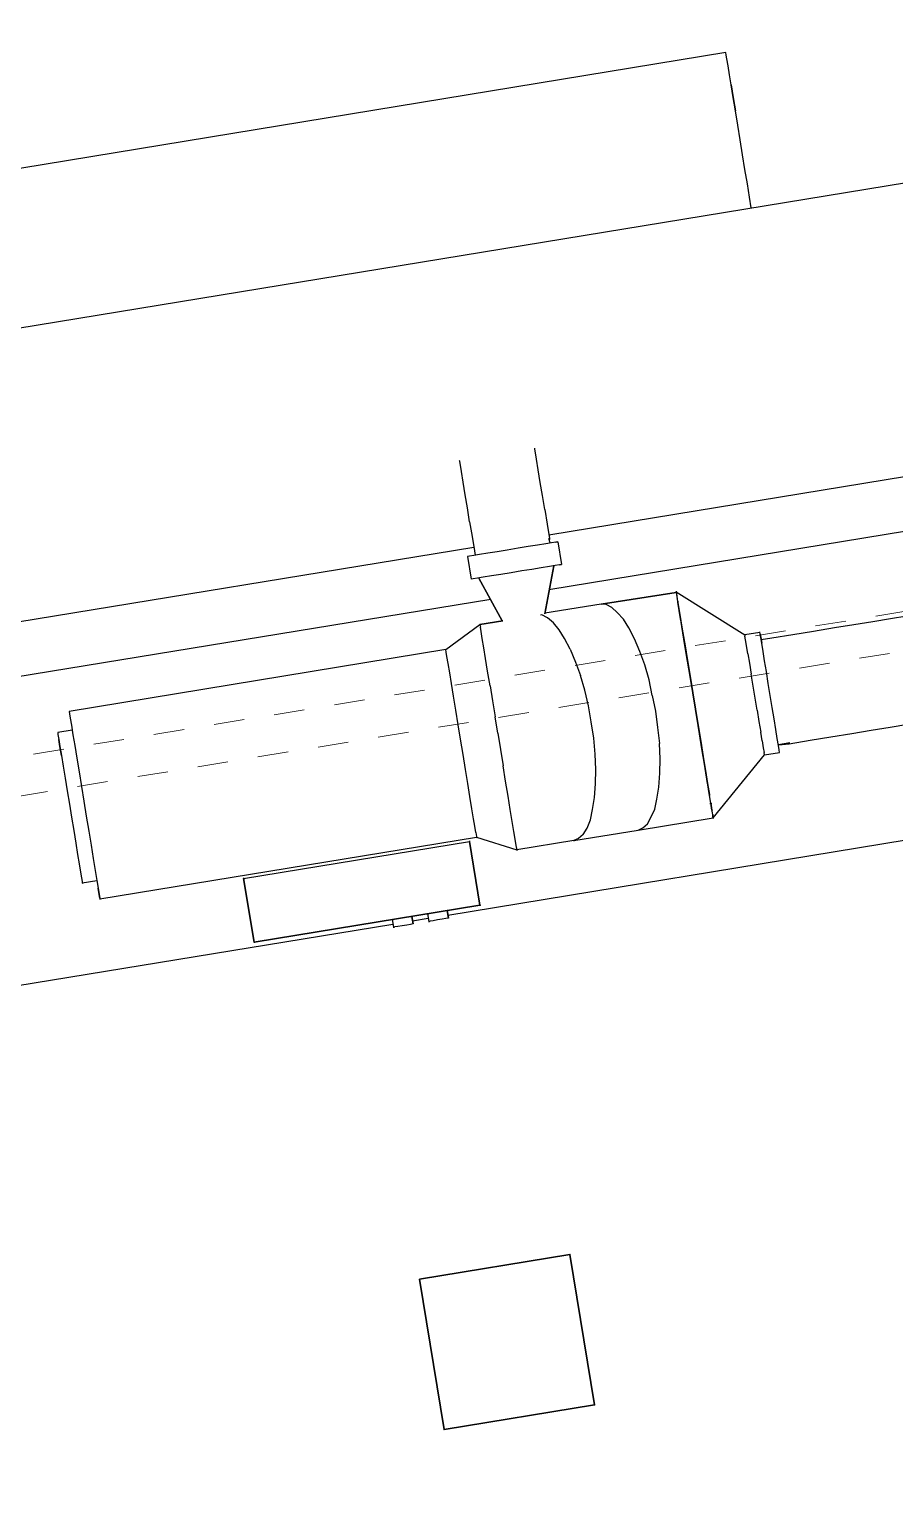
# Model space of a CAD drawing. Header units: metres. Extents: x 2 to 659295185, y -28 to 1124222152.
# Drawn here: x 655600.831 to 655603.671, y 1126526.544 to 1126531.322 of the extents above; entities that cross this region are included whole.
import ezdxf

# ---------------------------------------------------------------- set-up
doc = ezdxf.new("R2010")
doc.units = ezdxf.units.M
doc.header["$MEASUREMENT"] = 0
for name, pattern in [('CCSM_C1_CUERPO CK$0$DASHED', [0.75, 0.5, -0.25]), ('CCSM_C1_CUERPO CK$0$DASHED2', [0.375, 0.25, -0.125]), ('DASHDOT', [1, 0.5, -0.25, 0, -0.25])]:
    doc.linetypes.add(name, pattern=pattern)
doc.layers.get('0').update_dxf_attribs({"linetype": 'CONTINUOUS'})
doc.layers.add('CCSM_C1_CUERPO CK$0$A-EQUIPOS', color=9, linetype='CONTINUOUS')
doc.layers.add('CCSM_C1_CUERPO CK$0$A-PROYECCIONES SUP', color=5, linetype='CCSM_C1_CUERPO CK$0$DASHED')
for name, color, linetype, lineweight in [('CCSM_XREF ESTRUCTURA15$0$E-CA-COLUMNA', 2, 'CONTINUOUS', 35), ('CCSM_XREF ESTRUCTURA15$0$E-CC-COLUMNA', 2, 'CONTINUOUS', 35), ('LOCALES ASIGNADOS', 41, 'DASHDOT', 0)]:
    doc.layers.add(name, color=color, linetype=linetype, lineweight=lineweight)

# ---------------------------------------------------------------- blocks, each defined once
blk = doc.blocks.new('CCSM_C1_CUERPO CK$0$chiller')
for p, q in [((0.3105, 0.2518), (0.3105, 4.8491)), ((1.2611, 2.6921), (1.2611, 4.3392)), ((1.4394, 4.3392), (1.4394, 2.6627)), ((1.7143, 3.8084), (1.7143, 3.7538)), ((1.7143, 3.7538), (1.7143, 3.6951)), ((2.0647, 3.6951), (2.0647, 3.7538)), ((1.7143, 3.6951), (1.7143, 3.6321)), ((2.0647, 3.6321), (2.0647, 3.6951)), ((2.4382, 2.1633), (2.4382, 3.6867)), ((2.4382, 2.1633), (2.4382, 3.6867)), ((1.7143, 3.6321), (1.7143, 3.5671)), ((2.0647, 3.5671), (2.0647, 3.6321)), ((1.7143, 3.5671), (1.7143, 3.4978)), ((2.0647, 3.4978), (2.0647, 3.5671)), ((-0.1972, 3.5209), (-0.2056, 3.5209)), ((-0.2056, 3.5209), (-0.2056, 0.9883)), ((-0.1972, 3.5209), (-0.2056, 3.5209)), ((-0.1846, 3.5209), (-0.1972, 3.5209)), ((-0.1846, 3.5209), (-0.1972, 3.5209)), ((-0.1616, 3.5209), (-0.1846, 3.5209)), ((-0.1616, 3.5209), (-0.1846, 3.5209)), ((-0.1322, 3.5209), (-0.1616, 3.5209)), ((-0.1322, 3.5209), (-0.1616, 3.5209)), ((-0.0986, 3.5209), (-0.1322, 3.5209)), ((-0.0986, 3.5209), (-0.1322, 3.5209)), ((-0.0986, 3.5209), (-0.0567, 3.5209)), ((-0.0567, 3.5209), (-0.0986, 3.5209)), ((-0.0567, 3.5209), (-0.0126, 3.5209)), ((-0.0126, 3.5209), (-0.0567, 3.5209)), ((0.0357, 3.5209), (-0.0126, 3.5209)), ((0.0357, 3.5209), (-0.0126, 3.5209)), ((0.0839, 3.5209), (0.0357, 3.5209)), ((0.0839, 3.5209), (0.0357, 3.5209)), ((0.1343, 3.5209), (0.0839, 3.5209)), ((0.1343, 3.5209), (0.0839, 3.5209)), ((0.1825, 3.5209), (0.1343, 3.5209)), ((0.1825, 3.5209), (0.1343, 3.5209)), ((0.2308, 3.5209), (0.1825, 3.5209)), ((0.2308, 3.5209), (0.1825, 3.5209)), ((0.2749, 3.5209), (0.2308, 3.5209)), ((0.2749, 3.5209), (0.2308, 3.5209)), ((0.3105, 3.5209), (0.2749, 3.5209)), ((0.3105, 3.5209), (0.2749, 3.5209)), ((1.7143, 3.4978), (1.7143, 3.4286)), ((2.0647, 3.4286), (2.0647, 3.4978)), ((1.7143, 3.4286), (1.7143, 3.3593)), ((2.0647, 3.3593), (2.0647, 3.4286)), ((1.7143, 3.3593), (1.7143, 3.3237)), ((2.0626, 3.3614), (2.0626, 3.3237)), ((2.0626, 3.3237), (2.0626, 3.3614)), ((2.0626, 3.3237), (2.0647, 3.3593)), ((1.6891, 3.3237), (1.687, 3.3237)), ((1.6933, 3.3237), (1.6891, 3.3237)), ((1.6891, 3.3237), (1.6891, 3.2733)), ((1.6933, 3.3237), (1.6891, 3.3237)), ((1.6933, 3.3237), (1.7059, 3.3237)), ((1.7059, 3.3237), (1.6933, 3.3237)), ((1.7059, 3.3237), (1.7248, 3.3237)), ((1.7248, 3.3237), (1.7059, 3.3237)), ((1.7521, 3.3237), (1.7248, 3.3237)), ((1.7521, 3.3237), (1.7248, 3.3237)), ((1.7835, 3.3237), (1.7521, 3.3237)), ((1.7835, 3.3237), (1.7521, 3.3237)), ((1.8192, 3.3237), (1.7835, 3.3237)), ((1.8192, 3.3237), (1.7835, 3.3237)), ((1.8591, 3.3237), (1.8192, 3.3237)), ((1.8591, 3.3237), (1.8192, 3.3237)), ((1.8989, 3.3237), (1.8591, 3.3237)), ((1.8989, 3.3237), (1.8591, 3.3237)), ((1.9388, 3.3237), (1.8989, 3.3237)), ((1.9388, 3.3237), (1.8989, 3.3237)), ((1.9766, 3.3237), (1.9388, 3.3237)), ((1.9766, 3.3237), (1.9388, 3.3237)), ((2.0122, 3.3237), (1.9766, 3.3237)), ((2.0122, 3.3237), (1.9766, 3.3237)), ((2.0416, 3.3237), (2.0122, 3.3237)), ((2.0416, 3.3237), (2.0122, 3.3237)), ((2.0647, 3.3237), (2.0416, 3.3237)), ((2.0647, 3.3237), (2.0416, 3.3237)), ((2.0794, 3.3237), (2.0647, 3.3237)), ((2.0794, 3.3237), (2.0647, 3.3237)), ((2.0878, 3.3237), (2.0794, 3.3237)), ((2.0878, 3.3237), (2.0794, 3.3237)), ((2.0878, 3.2733), (2.0878, 3.3237)), ((2.0878, 3.2733), (2.0878, 3.3237)), ((1.5129, 3.074), (1.6891, 3.2733)), ((1.687, 3.2733), (1.6891, 3.2733)), ((1.6891, 3.2733), (1.6933, 3.2733)), ((1.7059, 3.2733), (1.6933, 3.2733)), ((1.7248, 3.2733), (1.7059, 3.2733)), ((1.7521, 3.2733), (1.7248, 3.2733)), ((1.7521, 3.2733), (1.7835, 3.2733)), ((1.7835, 3.2733), (1.8192, 3.2733)), ((1.8591, 3.2733), (1.8192, 3.2733)), ((1.8989, 3.2733), (1.8591, 3.2733)), ((1.9388, 3.2733), (1.8989, 3.2733)), ((1.9388, 3.2733), (1.9766, 3.2733)), ((1.9766, 3.2733), (2.0122, 3.2733)), ((2.0416, 3.2733), (2.0122, 3.2733)), ((2.0416, 3.2733), (2.0647, 3.2733)), ((2.0647, 3.2733), (2.0794, 3.2733)), ((2.0878, 3.2733), (2.0794, 3.2733)), ((2.264, 3.074), (2.0878, 3.2733)), ((2.264, 3.074), (2.0878, 3.2733)), ((1.5108, 3.074), (1.5129, 3.074)), ((1.515, 3.074), (1.5129, 2.8243)), ((1.5129, 2.8243), (1.515, 3.074)), ((1.5129, 3.074), (1.517, 3.074)), ((1.517, 3.074), (1.5129, 3.074)), ((1.517, 3.074), (1.5296, 3.074)), ((1.517, 3.074), (1.5296, 3.074)), ((1.5254, 3.074), (1.5233, 3.074)), ((1.5254, 3.074), (1.5233, 3.074)), ((1.5296, 3.074), (1.5359, 3.074)), ((1.5296, 3.074), (1.5359, 3.074)), ((1.538, 3.074), (1.5359, 3.074)), ((1.538, 3.074), (1.5359, 3.074)), ((1.5611, 3.074), (1.538, 3.074)), ((1.5611, 3.074), (1.538, 3.074)), ((1.5443, 3.074), (1.5485, 3.074)), ((1.5443, 3.074), (1.5485, 3.074)), ((1.5485, 3.074), (1.5758, 3.074)), ((1.5758, 3.074), (1.5485, 3.074)), ((1.5926, 3.074), (1.5611, 3.074)), ((1.5926, 3.074), (1.5611, 3.074)), ((1.5758, 3.074), (1.6094, 3.074)), ((1.6094, 3.074), (1.5758, 3.074)), ((1.6283, 3.074), (1.5926, 3.074)), ((1.6283, 3.074), (1.5926, 3.074)), ((1.6094, 3.074), (1.6492, 3.074)), ((1.6094, 3.074), (1.6492, 3.074)), ((1.6702, 3.074), (1.6283, 3.074)), ((1.6702, 3.074), (1.6283, 3.074)), ((1.6492, 3.074), (1.6933, 3.074)), ((1.6933, 3.074), (1.6492, 3.074)), ((1.7185, 3.074), (1.6702, 3.074)), ((1.7185, 3.074), (1.6702, 3.074)), ((1.6933, 3.074), (1.7416, 3.074)), ((1.7416, 3.074), (1.6933, 3.074)), ((1.7688, 3.074), (1.7185, 3.074)), ((1.7688, 3.074), (1.7185, 3.074)), ((1.7416, 3.074), (1.794, 3.074)), ((1.794, 3.074), (1.7416, 3.074)), ((1.8213, 3.074), (1.7688, 3.074)), ((1.8213, 3.074), (1.7688, 3.074)), ((1.794, 3.074), (1.8486, 3.074)), ((1.794, 3.074), (1.8486, 3.074)), ((1.8759, 3.074), (1.8213, 3.074)), ((1.8759, 3.074), (1.8213, 3.074)), ((1.8486, 3.074), (1.9031, 3.074)), ((1.9031, 3.074), (1.8486, 3.074)), ((1.9304, 3.074), (1.8759, 3.074)), ((1.9304, 3.074), (1.8759, 3.074)), ((1.9031, 3.074), (1.9577, 3.074)), ((1.9577, 3.074), (1.9031, 3.074)), ((1.9304, 3.074), (1.985, 3.074)), ((1.985, 3.074), (1.9304, 3.074)), ((1.9577, 3.074), (2.0101, 3.074)), ((1.9577, 3.074), (2.0101, 3.074)), ((1.985, 3.074), (2.0353, 3.074)), ((2.0353, 3.074), (1.985, 3.074)), ((2.0101, 3.074), (2.0605, 3.074)), ((2.0605, 3.074), (2.0101, 3.074)), ((2.0857, 3.074), (2.0353, 3.074)), ((2.0857, 3.074), (2.0353, 3.074)), ((2.0605, 3.074), (2.1067, 3.074)), ((2.1067, 3.074), (2.0605, 3.074)), ((2.1297, 3.074), (2.0857, 3.074)), ((2.1297, 3.074), (2.0857, 3.074)), ((2.1067, 3.074), (2.1507, 3.074)), ((2.1507, 3.074), (2.1067, 3.074)), ((2.1696, 3.074), (2.1297, 3.074)), ((2.1696, 3.074), (2.1297, 3.074)), ((2.1507, 3.074), (2.1864, 3.074)), ((2.1507, 3.074), (2.1864, 3.074)), ((2.2032, 3.074), (2.1696, 3.074)), ((2.2032, 3.074), (2.1696, 3.074)), ((2.1864, 3.074), (2.1906, 3.074)), ((2.1864, 3.074), (2.1906, 3.074)), ((2.2284, 3.074), (2.2032, 3.074)), ((2.2284, 3.074), (2.2032, 3.074)), ((2.2158, 3.0708), (2.2158, 3.0771)), ((2.2158, 3.074), (2.2389, 3.074)), ((2.2389, 3.074), (2.2158, 3.074)), ((2.2493, 3.074), (2.2284, 3.074)), ((2.2493, 3.074), (2.2284, 3.074)), ((2.2389, 3.074), (2.241, 3.074)), ((2.241, 3.074), (2.2389, 3.074)), ((2.2535, 3.074), (2.2493, 3.074)), ((2.2535, 3.074), (2.2493, 3.074)), ((2.2535, 3.074), (2.2556, 3.074)), ((2.2556, 3.074), (2.2535, 3.074)), ((2.2556, 3.074), (2.264, 3.074)), ((2.264, 3.074), (2.2556, 3.074)), ((2.2598, 3.0708), (2.2598, 3.0771)), ((2.2598, 3.0708), (2.2598, 3.0771)), ((2.264, 2.8243), (2.264, 3.074)), ((2.264, 3.074), (2.2661, 3.074)), ((1.6429, 2.9145), (1.6052, 2.9019)), ((1.687, 2.925), (1.6429, 2.9145)), ((1.7332, 2.9334), (1.687, 2.925)), ((1.7835, 2.9397), (1.7332, 2.9334)), ((1.836, 2.9418), (1.7835, 2.9397)), ((1.836, 2.9418), (1.8884, 2.9439)), ((1.8884, 2.9439), (1.943, 2.9418)), ((1.943, 2.9418), (1.9955, 2.9397)), ((2.0458, 2.9334), (1.9955, 2.9397)), ((2.092, 2.925), (2.0458, 2.9334)), ((2.136, 2.9145), (2.092, 2.925)), ((2.1738, 2.9019), (2.136, 2.9145)), ((1.5485, 2.8725), (1.5296, 2.8578)), ((1.5737, 2.8893), (1.5485, 2.8725)), ((1.6052, 2.9019), (1.5737, 2.8893)), ((2.2053, 2.8893), (2.1738, 2.9019)), ((2.2305, 2.8725), (2.2053, 2.8893)), ((2.2493, 2.8578), (2.2305, 2.8725)), ((1.5108, 2.8243), (1.5129, 2.8243)), ((1.517, 2.8411), (1.5129, 2.8243)), ((1.5129, 2.8243), (1.5129, 2.6375)), ((1.5296, 2.8578), (1.517, 2.8411)), ((2.2598, 2.8411), (2.2493, 2.8578)), ((2.264, 2.8243), (2.2598, 2.8411)), ((2.264, 2.6102), (2.264, 2.8243)), ((2.264, 2.8243), (2.2661, 2.8243)), ((1.7835, 2.7257), (1.7332, 2.7194)), ((1.836, 2.7298), (1.7835, 2.7257)), ((1.8884, 2.7298), (1.836, 2.7298)), ((1.943, 2.7298), (1.8884, 2.7298)), ((1.9955, 2.7257), (1.943, 2.7298)), ((2.0458, 2.7194), (1.9955, 2.7257)), ((0.9757, 2.6921), (0.9736, 2.6921)), ((1.0093, 2.6921), (0.9757, 2.6921)), ((1.0449, 2.6921), (1.0093, 2.6921)), ((1.0869, 2.6921), (1.0449, 2.6921)), ((1.131, 2.6921), (1.0869, 2.6921)), ((1.1771, 2.6921), (1.131, 2.6921)), ((1.1771, 2.6921), (1.2254, 2.6921)), ((1.2254, 2.6921), (1.2736, 2.6921)), ((1.2736, 2.6921), (1.282, 2.69)), ((1.2883, 2.6921), (1.2736, 2.69)), ((1.2883, 2.7173), (1.2883, 2.711)), ((1.2883, 2.711), (1.2883, 2.7173)), ((1.2883, 2.7173), (1.3639, 2.7173)), ((1.2883, 2.711), (1.2883, 2.6963)), ((1.2883, 2.711), (1.2883, 2.6963)), ((1.2883, 2.6963), (1.2883, 2.6774)), ((1.2883, 2.6963), (1.2883, 2.6774)), ((1.2883, 2.6774), (1.2883, 2.6501)), ((1.2883, 2.6774), (1.2883, 2.6501)), ((1.3639, 2.711), (1.3639, 2.7173)), ((1.3639, 2.7173), (1.3639, 2.711)), ((1.3639, 2.711), (1.3639, 2.6963)), ((1.3639, 2.711), (1.3639, 2.6963)), ((1.3639, 2.6963), (1.3639, 2.6774)), ((1.3639, 2.6963), (1.3639, 2.6774)), ((1.515, 2.6375), (1.3639, 2.6921)), ((1.3639, 2.6921), (1.515, 2.6375)), ((1.3639, 2.6774), (1.3639, 2.6501)), ((1.3639, 2.6774), (1.3639, 2.6501)), ((1.6052, 2.6879), (1.5737, 2.6753)), ((1.6429, 2.7005), (1.6052, 2.6879)), ((1.6429, 2.7005), (1.687, 2.711)), ((1.687, 2.711), (1.7332, 2.7194)), ((2.092, 2.711), (2.0458, 2.7194)), ((2.136, 2.7005), (2.092, 2.711)), ((2.1738, 2.6879), (2.136, 2.7005)), ((2.2053, 2.6753), (2.1738, 2.6879)), ((1.2883, 2.6501), (1.2883, 2.6186)), ((1.2883, 2.6501), (1.2883, 2.6186)), ((1.3639, 2.6501), (1.3639, 2.6186)), ((1.3639, 2.6501), (1.3639, 2.6186)), ((1.5296, 2.6438), (1.517, 2.627)), ((1.5485, 2.6606), (1.5296, 2.6438)), ((1.5737, 2.6753), (1.5485, 2.6606)), ((2.2305, 2.6606), (2.2053, 2.6753)), ((2.2493, 2.6438), (2.2305, 2.6606)), ((2.2493, 2.6438), (2.2598, 2.627)), ((1.2883, 2.6186), (1.2883, 2.5851)), ((1.2883, 2.6186), (1.2883, 2.5851)), ((1.2883, 2.5851), (1.2883, 2.5494)), ((1.2883, 2.5851), (1.2883, 2.5494)), ((1.3639, 2.6186), (1.3639, 2.5851)), ((1.3639, 2.6186), (1.3639, 2.5851)), ((1.3639, 2.5851), (1.3639, 2.5494)), ((1.3639, 2.5851), (1.3639, 2.5494)), ((1.517, 2.627), (1.517, 2.6228)), ((2.2598, 2.627), (2.264, 2.6102)), ((2.264, 2.6102), (2.264, 2.4214)), ((2.264, 2.6102), (2.2661, 2.6102)), ((1.2862, 2.5662), (1.2883, 2.5662)), ((1.2883, 2.5494), (1.2883, 2.5158)), ((1.2883, 2.5494), (1.2883, 2.5158)), ((1.3639, 2.5494), (1.3639, 2.5158)), ((1.3639, 2.5494), (1.3639, 2.5158)), ((1.2883, 2.5158), (1.2883, 2.4844)), ((1.2883, 2.5158), (1.2883, 2.4844)), ((1.3639, 2.5158), (1.3639, 2.4844)), ((1.3639, 2.5158), (1.3639, 2.4844)), ((1.3639, 2.4424), (1.515, 2.4948)), ((1.515, 2.4948), (1.3639, 2.4424)), ((1.515, 2.4214), (1.515, 2.4969)), ((1.515, 2.4969), (1.515, 2.4214)), ((0.9757, 2.4424), (0.9736, 2.4424)), ((1.0093, 2.4424), (0.9757, 2.4424)), ((1.0449, 2.4424), (1.0093, 2.4424)), ((1.0869, 2.4424), (1.0449, 2.4424)), ((1.131, 2.4424), (1.0869, 2.4424)), ((1.1771, 2.4424), (1.131, 2.4424)), ((1.1771, 2.4424), (1.2254, 2.4424)), ((1.2254, 2.4424), (1.2736, 2.4424)), ((1.2611, 0.3252), (1.2611, 2.4424)), ((1.2736, 2.4424), (1.2883, 2.4424)), ((1.2883, 2.4844), (1.2883, 2.4571)), ((1.2883, 2.4844), (1.2883, 2.4571)), ((1.2883, 2.4571), (1.2883, 2.4382)), ((1.2883, 2.4571), (1.2883, 2.4382)), ((1.2883, 2.4382), (1.2883, 2.4235)), ((1.2883, 2.4382), (1.2883, 2.4235)), ((1.3639, 2.4844), (1.3639, 2.4571)), ((1.3639, 2.4844), (1.3639, 2.4571)), ((1.3639, 2.4571), (1.3639, 2.4382)), ((1.3639, 2.4571), (1.3639, 2.4382)), ((1.3639, 2.4382), (1.3639, 2.4235)), ((1.3639, 2.4382), (1.3639, 2.4235)), ((1.4394, 2.4697), (1.4394, 0.3252)), ((1.2883, 2.4235), (1.2883, 2.4172)), ((1.2883, 2.4235), (1.2883, 2.4172)), ((1.2883, 2.4172), (1.3639, 2.4172)), ((1.3639, 2.4235), (1.3639, 2.4172)), ((1.3639, 2.4235), (1.3639, 2.4172)), ((1.5779, 2.2976), (1.515, 2.4214)), ((1.515, 2.4214), (1.5233, 2.4214)), ((1.5779, 2.2976), (1.515, 2.4214)), ((1.538, 2.4214), (1.5233, 2.4214)), ((1.5611, 2.4214), (1.538, 2.4214)), ((1.5926, 2.4214), (1.5611, 2.4214)), ((1.6283, 2.4214), (1.5926, 2.4214)), ((1.6702, 2.4214), (1.6283, 2.4214)), ((1.7185, 2.4214), (1.6702, 2.4214)), ((1.7185, 2.4214), (1.7688, 2.4214)), ((1.7688, 2.4214), (1.8213, 2.4214)), ((1.8759, 2.4214), (1.8213, 2.4214)), ((1.8759, 2.4214), (1.9304, 2.4214)), ((1.9304, 2.4214), (1.985, 2.4214)), ((2.0353, 2.4214), (1.985, 2.4214)), ((2.0857, 2.4214), (2.0353, 2.4214)), ((2.1297, 2.4214), (2.0857, 2.4214)), ((2.1696, 2.4214), (2.1297, 2.4214)), ((2.2032, 2.4214), (2.1696, 2.4214)), ((2.2011, 2.2976), (2.264, 2.4214)), ((2.2284, 2.4214), (2.2032, 2.4214)), ((2.2493, 2.4214), (2.2284, 2.4214)), ((2.2598, 2.4214), (2.2493, 2.4214)), ((2.264, 2.4214), (2.2598, 2.4214)), ((2.264, 2.4214), (2.2661, 2.4214)), ((1.5863, 2.2976), (1.5779, 2.2976)), ((1.5779, 2.2976), (1.5779, 1.0449)), ((1.5779, 2.2976), (1.5779, 1.0449)), ((1.601, 2.2976), (1.5863, 2.2976)), ((1.6241, 2.2976), (1.601, 2.2976)), ((1.6555, 2.2976), (1.6241, 2.2976)), ((1.6912, 2.2976), (1.6555, 2.2976)), ((1.7332, 2.2976), (1.6912, 2.2976)), ((1.7793, 2.2976), (1.7332, 2.2976)), ((1.8276, 2.2976), (1.7793, 2.2976)), ((1.8759, 2.2976), (1.8276, 2.2976)), ((1.9262, 2.2976), (1.8759, 2.2976)), ((1.9766, 2.2976), (1.9262, 2.2976)), ((2.0227, 2.2976), (1.9766, 2.2976)), ((2.0668, 2.2976), (2.0227, 2.2976)), ((2.1067, 2.2976), (2.0668, 2.2976)), ((2.1402, 2.2976), (2.1067, 2.2976)), ((2.1654, 2.2976), (2.1402, 2.2976)), ((2.1864, 2.2976), (2.1654, 2.2976)), ((2.1864, 2.2976), (2.199, 2.2976)), ((2.199, 2.2976), (2.2011, 2.2976)), ((2.2011, 1.0449), (2.2011, 2.2976)), ((2.2011, 2.2976), (2.2032, 2.2976)), ((2.2095, 2.2724), (2.2137, 2.2724)), ((2.2095, 2.2724), (2.2116, 2.2724)), ((2.2116, 1.5212), (2.2116, 2.2724)), ((2.2116, 2.2724), (2.4235, 2.2724)), ((2.2116, 1.5212), (2.2116, 2.2724)), ((2.4235, 2.2724), (2.2116, 2.2724)), ((2.4214, 2.2724), (2.4256, 2.2724)), ((2.4235, 1.5212), (2.4235, 2.2724)), ((2.4235, 2.2724), (2.4235, 1.5212)), ((2.4256, 2.2724), (2.4235, 2.2724)), ((2.4235, 2.1633), (2.4487, 2.1633)), ((2.4487, 2.1633), (2.4235, 2.1633)), ((2.4487, 2.1633), (2.4487, 2.1549)), ((2.4487, 2.1633), (2.4487, 2.1549)), ((2.4487, 2.1549), (2.4487, 2.1423)), ((2.4487, 2.1549), (2.4487, 2.1423)), ((2.4487, 2.1423), (2.4487, 2.1276)), ((2.4487, 2.1423), (2.4487, 2.1276)), ((2.4487, 2.1276), (2.4487, 2.113)), ((2.4487, 2.1276), (2.4487, 2.113)), ((2.4487, 2.113), (2.4487, 2.1025)), ((2.4487, 2.113), (2.4487, 2.1025)), ((2.4487, 2.0983), (2.4487, 2.1025)), ((2.4487, 2.1025), (2.4487, 2.0983)), ((2.4235, 2.0983), (2.4487, 2.0983)), ((2.4235, 2.0983), (2.4256, 2.0983)), ((2.4382, 2.0458), (2.4382, 2.0983)), ((2.4382, 2.0458), (2.4382, 2.0983)), ((2.4466, 2.0983), (2.4508, 2.0983)), ((2.4235, 2.0458), (2.4487, 2.0458)), ((2.4487, 2.0458), (2.4235, 2.0458)), ((2.4487, 2.0458), (2.4487, 2.0374)), ((2.4487, 2.0458), (2.4487, 2.0374)), ((2.4487, 2.0374), (2.4487, 2.0248)), ((2.4487, 2.0374), (2.4487, 2.0248)), ((2.4487, 2.0248), (2.4487, 2.0101)), ((2.4487, 2.0248), (2.4487, 2.0101)), ((2.4487, 2.0101), (2.4487, 1.9955)), ((2.4487, 2.0101), (2.4487, 1.9955)), ((2.4235, 1.9808), (2.4487, 1.9808)), ((2.4235, 1.9808), (2.4256, 1.9808)), ((2.4382, 0.3252), (2.4382, 1.9808)), ((2.4382, 0.3252), (2.4382, 1.9808)), ((2.4466, 1.9808), (2.4508, 1.9808)), ((2.4487, 1.9955), (2.4487, 1.985)), ((2.4487, 1.9955), (2.4487, 1.985)), ((2.4487, 1.9808), (2.4487, 1.985)), ((2.4487, 1.985), (2.4487, 1.9808)), ((2.2095, 1.5212), (2.2137, 1.5212)), ((2.2095, 1.5212), (2.2116, 1.5212)), ((2.4235, 1.5212), (2.2116, 1.5212)), ((2.2116, 1.5212), (2.4235, 1.5212)), ((2.4214, 1.5212), (2.4256, 1.5212)), ((2.4235, 1.5212), (2.4256, 1.5212)), ((1.5779, 1.0449), (1.5863, 1.0449)), ((1.5779, 1.0449), (1.5863, 1.0449)), ((1.5863, 1.0449), (1.601, 1.0449)), ((1.5863, 1.0449), (1.601, 1.0449)), ((1.601, 1.0449), (1.6241, 1.0449)), ((1.601, 1.0449), (1.6241, 1.0449)), ((1.6241, 1.0449), (1.6555, 1.0449)), ((1.6241, 1.0449), (1.6555, 1.0449)), ((1.6408, 1.0449), (1.6408, 0.9967)), ((1.6408, 1.0449), (1.6408, 0.9967)), ((1.6555, 1.0449), (1.6912, 1.0449)), ((1.6555, 1.0449), (1.6912, 1.0449)), ((1.6912, 1.0449), (1.7332, 1.0449)), ((1.6912, 1.0449), (1.7332, 1.0449)), ((1.7332, 1.0449), (1.7793, 1.0449)), ((1.7332, 1.0449), (1.7793, 1.0449)), ((1.7793, 1.0449), (1.8276, 1.0449)), ((1.7793, 1.0449), (1.8276, 1.0449)), ((1.8276, 1.0449), (1.8759, 1.0449)), ((1.8276, 1.0449), (1.8759, 1.0449)), ((1.8759, 1.0449), (1.9262, 1.0449)), ((1.8759, 1.0449), (1.9262, 1.0449)), ((1.9262, 1.0449), (1.9766, 1.0449)), ((1.9262, 1.0449), (1.9766, 1.0449)), ((1.9766, 1.0449), (2.0227, 1.0449)), ((1.9766, 1.0449), (2.0227, 1.0449)), ((2.0227, 1.0449), (2.0668, 1.0449)), ((2.0227, 1.0449), (2.0668, 1.0449)), ((2.0668, 1.0449), (2.1067, 1.0449)), ((2.0668, 1.0449), (2.1067, 1.0449)), ((2.1067, 1.0449), (2.1402, 1.0449)), ((2.1067, 1.0449), (2.1402, 1.0449)), ((2.1402, 0.9967), (2.1402, 1.0449)), ((2.1402, 1.0449), (2.1654, 1.0449)), ((2.1402, 1.0449), (2.1654, 1.0449)), ((2.1654, 1.0449), (2.1864, 1.0449)), ((2.1864, 1.0449), (2.1654, 1.0449)), ((2.1864, 1.0449), (2.199, 1.0449)), ((2.199, 1.0449), (2.1864, 1.0449)), ((2.199, 1.0449), (2.2011, 1.0449)), ((2.199, 1.0449), (2.2011, 1.0449)), ((2.2011, 1.0449), (2.2032, 1.0449)), ((1.6408, 0.9967), (1.6471, 0.9967)), ((1.6408, 0.9967), (1.6471, 0.9967)), ((1.6471, 0.9967), (1.6639, 0.9967)), ((1.6471, 0.9967), (1.6639, 0.9967)), ((1.687, 0.9967), (1.6639, 0.9967)), ((1.6639, 0.9967), (1.687, 0.9967)), ((1.7164, 0.9967), (1.687, 0.9967)), ((1.687, 0.9967), (1.7164, 0.9967)), ((1.7164, 0.9967), (1.7521, 0.9967)), ((1.7164, 0.9967), (1.7521, 0.9967)), ((1.7521, 0.9967), (1.7919, 0.9967)), ((1.7521, 0.9967), (1.7919, 0.9967)), ((1.7919, 0.9967), (1.8339, 0.9967)), ((1.7919, 0.9967), (1.8339, 0.9967)), ((1.8339, 0.9967), (1.878, 0.9967)), ((1.8339, 0.9967), (1.878, 0.9967)), ((1.878, 0.9967), (1.922, 0.9967)), ((1.878, 0.9967), (1.922, 0.9967)), ((1.922, 0.9967), (1.9661, 0.9967)), ((1.922, 0.9967), (1.9661, 0.9967)), ((1.9661, 0.9967), (2.008, 0.9967)), ((1.9661, 0.9967), (2.008, 0.9967)), ((2.008, 0.9967), (2.0458, 0.9967)), ((2.008, 0.9967), (2.0458, 0.9967)), ((2.0458, 0.9967), (2.0773, 0.9967)), ((2.0458, 0.9967), (2.0773, 0.9967)), ((2.0773, 0.9967), (2.1046, 0.9967)), ((2.0773, 0.9967), (2.1046, 0.9967)), ((2.1046, 0.9967), (2.1234, 0.9967)), ((2.1046, 0.9967), (2.1234, 0.9967)), ((2.1234, 0.9967), (2.136, 0.9967)), ((2.1234, 0.9967), (2.136, 0.9967)), ((2.136, 0.9967), (2.1402, 0.9967)), ((2.136, 0.9967), (2.1402, 0.9967)), ((2.1402, 0.9967), (2.1423, 0.9967))]:
    blk.add_line(p, q)
blk = doc.blocks.new('CCSM_XREF ESTRUCTURA15$0$CCSM_COLUMNA REC')
at = {"layer": 'CCSM_XREF ESTRUCTURA15$0$E-CA-COLUMNA'}
blk.add_lwpolyline([(-0.25, -0.25), (0.25, -0.25), (0.25, 0.25), (-0.25, 0.25)], close=True, dxfattribs=at)

msp = doc.modelspace()

# ---------------------------------------------------------------- hatches: boundary and pattern name
at = {"layer": 'LOCALES ASIGNADOS'}
h = msp.add_hatch(color=256, dxfattribs=at)
edge = h.paths.add_edge_path()
edge.add_arc((219491.1056, 1054914.3756), 441878.9229, 9.308049718, 9.309563548, ccw=False)
edge.add_line((655551.8097, 1126384.9626), (655564.5398, 1126387.0492))
edge.add_line((655564.5398, 1126387.0492), (655562.5867, 1126398.9652))
edge.add_line((655562.5867, 1126398.9652), (655552.3922, 1126397.2942))
edge.add_line((655552.3922, 1126397.2942), (655552.4569, 1126396.8995))
edge.add_line((655552.4569, 1126396.8995), (655549.9212, 1126396.4839))

# ---------------------------------------------------------------- linework, layer by layer
at = {"layer": 'CCSM_C1_CUERPO CK$0$A-PROYECCIONES SUP', "color": 5, "linetype": 'CCSM_C1_CUERPO CK$0$DASHED2', "lineweight": 5, "ltscale": 0.2}
for points in [[(655605.6068, 1126529.7247), (655604.9249, 1126533.8852), (655598.1898, 1126532.7813), (655598.8717, 1126528.6208)], [(655606.3095, 1126525.4379), (655605.6275, 1126529.5984), (655598.8924, 1126528.4945), (655599.5744, 1126524.334)]]:
    msp.add_lwpolyline(points, close=True, dxfattribs=at)

# ---------------------------------------------------------------- block references
at = {"layer": 'CCSM_C1_CUERPO CK$0$A-EQUIPOS', "lineweight": 5, "rotation": 279.3085951751866}
msp.add_blockref('CCSM_C1_CUERPO CK$0$chiller', (655599.6753, 1126530.4728), dxfattribs=at)
at = {"layer": 'CCSM_XREF ESTRUCTURA15$0$E-CC-COLUMNA', "lineweight": 5, "rotation": 279.3085951751866}
msp.add_blockref('CCSM_XREF ESTRUCTURA15$0$CCSM_COLUMNA REC', (655602.3986, 1126527.0161), dxfattribs=at)

doc.saveas('drawing.dxf')
